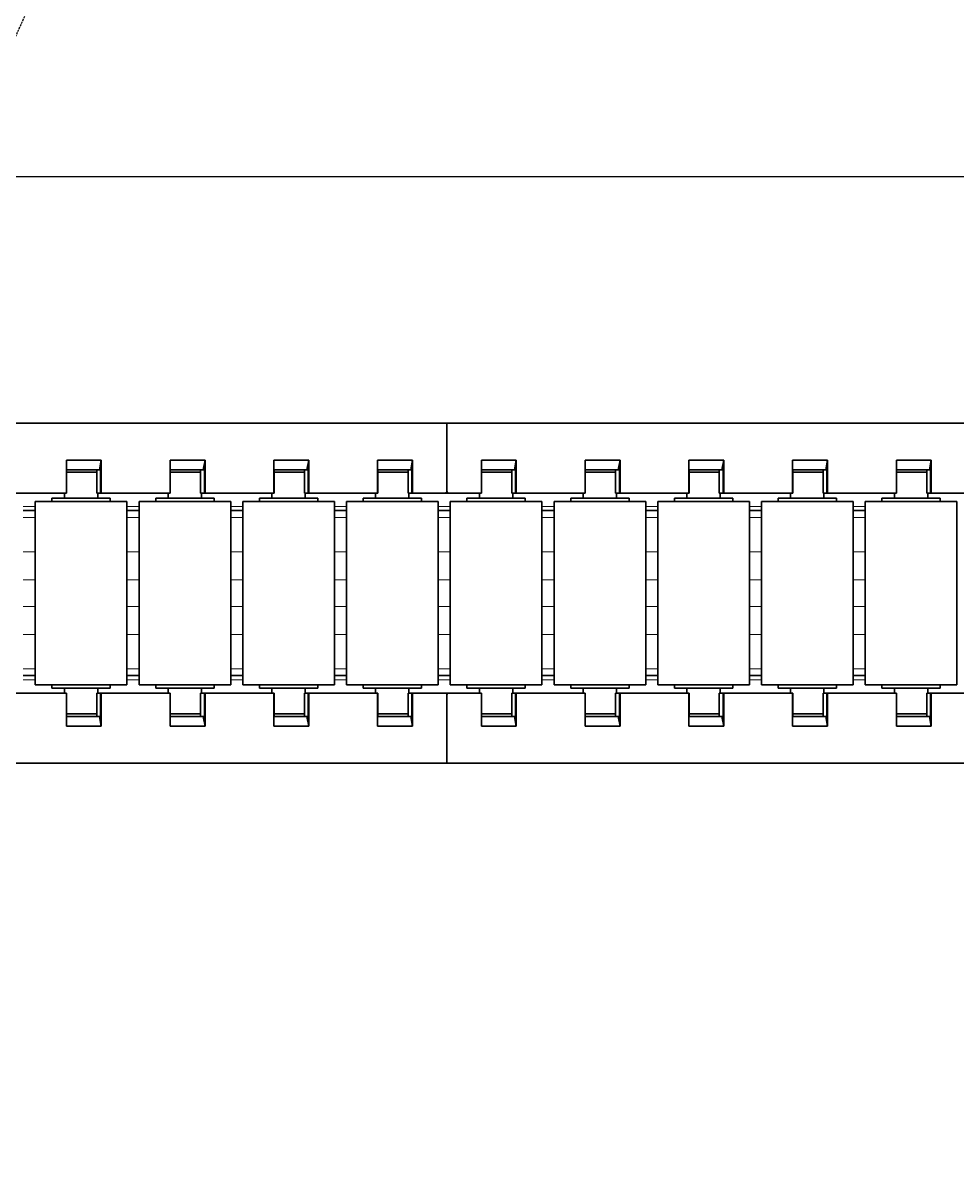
# Model space of a CAD drawing. Header units: inches. Extents: x 185496 to 352137, y 107182 to 179410.
# Drawn here: x 237556.6 to 237668.7, y 165784.1 to 165922.9 of the extents above; entities that cross this region are included whole.
import ezdxf

# ---------------------------------------------------------------- set-up
doc = ezdxf.new("R2010")
doc.units = ezdxf.units.IN
doc.header["$MEASUREMENT"] = 0
doc.linetypes.add('DASH', pattern=[0.35, 0.25, -0.1])

# ---------------------------------------------------------------- blocks, each defined once
blk = doc.blocks.new('liaojia')
at = {"color": 7, "lineweight": 35, "ltscale": 0.249049}
for p, q in [((799665.87, -280143.56), (799665.87, -280243.18)), ((799706.67, -280243.18), (799706.67, -280143.56)), ((799665.87, -280243.18), (799665.87, -280342.8)), ((799706.67, -280342.8), (799706.67, -280243.18))]:
    blk.add_line(p, q, dxfattribs=at)
at = {"color": 7, "lineweight": 35, "ltscale": 0.020671}
for p, q in [((799674.27, -280176.79), (799674.27, -280185.05)), ((799698.27, -280185.05), (799698.27, -280176.79)), ((799674.27, -280189.24), (799674.27, -280197.51)), ((799698.27, -280197.51), (799698.27, -280189.24)), ((799674.27, -280201.69), (799674.27, -280209.96)), ((799698.27, -280209.96), (799698.27, -280201.69)), ((799674.27, -280214.14), (799674.27, -280222.41)), ((799698.27, -280222.41), (799698.27, -280214.14)), ((799674.27, -280226.59), (799674.27, -280234.86)), ((799698.27, -280234.86), (799698.27, -280226.59)), ((799674.27, -280251.5), (799674.27, -280259.77)), ((799698.27, -280259.77), (799698.27, -280251.5)), ((799674.27, -280263.95), (799674.27, -280272.22)), ((799698.27, -280272.22), (799698.27, -280263.95)), ((799674.27, -280276.4), (799674.27, -280284.67)), ((799698.27, -280284.67), (799698.27, -280276.4)), ((799674.27, -280288.86), (799674.27, -280297.13)), ((799698.27, -280297.13), (799698.27, -280288.86))]:
    blk.add_line(p, q, dxfattribs=at)
at = {"color": 7, "lineweight": 35, "ltscale": 0.012551}
for p, q in [((799675.27, -280187), (799675.27, -280181.98)), ((799697.27, -280181.98), (799697.27, -280187)), ((799675.27, -280211.9), (799675.27, -280206.88)), ((799697.27, -280206.88), (799697.27, -280211.9)), ((799675.27, -280224.35), (799675.27, -280219.33)), ((799697.27, -280219.33), (799697.27, -280224.35)), ((799675.27, -280286.62), (799675.27, -280281.6)), ((799697.27, -280281.6), (799697.27, -280286.62))]:
    blk.add_line(p, q, dxfattribs=at)
at = {"color": 7, "lineweight": 35, "ltscale": 0.055}
for p, q in [((799675.27, -280181.98), (799697.27, -280181.98)), ((799675.27, -280192.98), (799697.27, -280192.98)), ((799675.27, -280194.43), (799697.27, -280194.43)), ((799675.27, -280205.43), (799697.27, -280205.43)), ((799675.27, -280206.88), (799697.27, -280206.88)), ((799675.27, -280217.88), (799697.27, -280217.88)), ((799675.27, -280219.33), (799697.27, -280219.33)), ((799675.27, -280230.33), (799697.27, -280230.33)), ((799675.27, -280231.79), (799697.27, -280231.79)), ((799675.27, -280242.79), (799697.27, -280242.79)), ((799675.27, -280244.24), (799697.27, -280244.24)), ((799675.27, -280255.24), (799697.27, -280255.24)), ((799675.27, -280256.69), (799697.27, -280256.69)), ((799675.27, -280267.69), (799697.27, -280267.69)), ((799675.27, -280269.14), (799697.27, -280269.14)), ((799675.27, -280280.14), (799697.27, -280280.14)), ((799675.27, -280281.6), (799697.27, -280281.6)), ((799675.27, -280292.6), (799697.27, -280292.6))]:
    blk.add_line(p, q, dxfattribs=at)
at = {"color": 7, "lineweight": 35, "ltscale": 0.007987}
for p, q in [((799674.87, -280187.17), (799674.87, -280183.98)), ((799697.67, -280187.17), (799697.67, -280183.98)), ((799674.87, -280199.62), (799674.87, -280196.43)), ((799697.67, -280199.62), (799697.67, -280196.43)), ((799674.87, -280212.08), (799674.87, -280208.88)), ((799697.67, -280212.08), (799697.67, -280208.88)), ((799674.87, -280224.53), (799674.87, -280221.33)), ((799697.67, -280224.53), (799697.67, -280221.33)), ((799674.87, -280249.43), (799674.87, -280246.24)), ((799697.67, -280249.43), (799697.67, -280246.24)), ((799674.87, -280261.89), (799674.87, -280258.69)), ((799697.67, -280261.89), (799697.67, -280258.69)), ((799674.87, -280274.34), (799674.87, -280271.14)), ((799697.67, -280274.34), (799697.67, -280271.14)), ((799674.87, -280286.79), (799674.87, -280283.6)), ((799697.67, -280286.79), (799697.67, -280283.6))]:
    blk.add_line(p, q, dxfattribs=at)
at = {"color": 7, "lineweight": 35, "ltscale": 0.000999832}
for p, q in [((799674.87, -280183.98), (799675.27, -280183.98)), ((799674.87, -280190.98), (799675.27, -280190.98)), ((799674.87, -280196.43), (799675.27, -280196.43)), ((799674.87, -280203.43), (799675.27, -280203.43)), ((799674.87, -280208.88), (799675.27, -280208.88)), ((799674.87, -280215.88), (799675.27, -280215.88)), ((799674.87, -280221.33), (799675.27, -280221.33)), ((799674.87, -280228.33), (799675.27, -280228.33)), ((799674.87, -280233.79), (799675.27, -280233.79)), ((799674.87, -280240.79), (799675.27, -280240.79)), ((799674.87, -280246.24), (799675.27, -280246.24)), ((799674.87, -280253.24), (799675.27, -280253.24)), ((799674.87, -280258.69), (799675.27, -280258.69)), ((799674.87, -280265.69), (799675.27, -280265.69)), ((799674.87, -280271.14), (799675.27, -280271.14)), ((799674.87, -280278.14), (799675.27, -280278.14)), ((799674.87, -280283.6), (799675.27, -280283.6)), ((799674.87, -280290.6), (799675.27, -280290.6))]:
    blk.add_line(p, q, dxfattribs=at)
at = {"color": 7, "lineweight": 35, "ltscale": 0.001}
for p, q in [((799697.27, -280183.98), (799697.67, -280183.98)), ((799697.27, -280190.98), (799697.67, -280190.98)), ((799697.27, -280196.43), (799697.67, -280196.43)), ((799697.27, -280203.43), (799697.67, -280203.43)), ((799697.27, -280208.88), (799697.67, -280208.88)), ((799697.27, -280215.88), (799697.67, -280215.88)), ((799697.27, -280221.33), (799697.67, -280221.33)), ((799697.27, -280228.33), (799697.67, -280228.33)), ((799697.27, -280233.79), (799697.67, -280233.79)), ((799697.27, -280240.79), (799697.67, -280240.79)), ((799697.27, -280246.24), (799697.67, -280246.24)), ((799697.27, -280253.24), (799697.67, -280253.24)), ((799697.27, -280258.69), (799697.67, -280258.69)), ((799697.27, -280265.69), (799697.67, -280265.69)), ((799697.27, -280271.14), (799697.67, -280271.14)), ((799697.27, -280278.14), (799697.67, -280278.14)), ((799697.27, -280283.6), (799697.67, -280283.6)), ((799697.27, -280290.6), (799697.67, -280290.6))]:
    blk.add_line(p, q, dxfattribs=at)
at = {"color": 7, "lineweight": 35, "ltscale": 0.002965}
for p, q in [((799670.31, -280185.05), (799671.47, -280185.27)), ((799701.07, -280185.27), (799702.24, -280185.05)), ((799670.31, -280197.51), (799671.47, -280197.72)), ((799701.07, -280197.72), (799702.24, -280197.51)), ((799670.31, -280209.96), (799671.47, -280210.18)), ((799701.07, -280210.18), (799702.24, -280209.96)), ((799670.31, -280222.41), (799671.47, -280222.63)), ((799701.07, -280222.63), (799702.24, -280222.41)), ((799670.31, -280234.86), (799671.47, -280235.08)), ((799701.07, -280235.08), (799702.24, -280234.86)), ((799670.31, -280247.32), (799671.47, -280247.53)), ((799701.07, -280247.53), (799702.24, -280247.32)), ((799670.31, -280259.77), (799671.47, -280259.99)), ((799701.07, -280259.99), (799702.24, -280259.77)), ((799670.31, -280272.22), (799671.47, -280272.44)), ((799701.07, -280272.44), (799702.24, -280272.22)), ((799670.31, -280284.67), (799671.47, -280284.89)), ((799701.07, -280284.89), (799702.24, -280284.67))]:
    blk.add_line(p, q, dxfattribs=at)
at = {"color": 7, "lineweight": 35, "ltscale": 0.009914}
for p, q in [((799670.31, -280185.05), (799674.27, -280185.05)), ((799698.27, -280185.05), (799702.24, -280185.05)), ((799674.27, -280189.24), (799670.31, -280189.24)), ((799702.24, -280189.24), (799698.27, -280189.24)), ((799670.31, -280197.51), (799674.27, -280197.51)), ((799698.27, -280197.51), (799702.24, -280197.51)), ((799674.27, -280201.69), (799670.31, -280201.69)), ((799702.24, -280201.69), (799698.27, -280201.69)), ((799670.31, -280209.96), (799674.27, -280209.96)), ((799698.27, -280209.96), (799702.24, -280209.96)), ((799674.27, -280214.14), (799670.31, -280214.14)), ((799702.24, -280214.14), (799698.27, -280214.14)), ((799670.31, -280222.41), (799674.27, -280222.41)), ((799698.27, -280222.41), (799702.24, -280222.41)), ((799674.27, -280226.59), (799670.31, -280226.59)), ((799702.24, -280226.59), (799698.27, -280226.59)), ((799670.31, -280234.86), (799674.27, -280234.86)), ((799698.27, -280234.86), (799702.24, -280234.86)), ((799674.27, -280239.05), (799670.31, -280239.05)), ((799702.24, -280239.05), (799698.27, -280239.05)), ((799670.31, -280247.32), (799674.27, -280247.32)), ((799698.27, -280247.32), (799702.24, -280247.32)), ((799674.27, -280251.5), (799670.31, -280251.5)), ((799702.24, -280251.5), (799698.27, -280251.5)), ((799670.31, -280259.77), (799674.27, -280259.77)), ((799698.27, -280259.77), (799702.24, -280259.77)), ((799674.27, -280263.95), (799670.31, -280263.95)), ((799702.24, -280263.95), (799698.27, -280263.95)), ((799670.31, -280272.22), (799674.27, -280272.22)), ((799698.27, -280272.22), (799702.24, -280272.22)), ((799674.27, -280276.4), (799670.31, -280276.4)), ((799702.24, -280276.4), (799698.27, -280276.4)), ((799670.31, -280284.67), (799674.27, -280284.67)), ((799698.27, -280284.67), (799702.24, -280284.67)), ((799674.27, -280288.86), (799670.31, -280288.86)), ((799702.24, -280288.86), (799698.27, -280288.86))]:
    blk.add_line(p, q, dxfattribs=at)
at = {"color": 7, "lineweight": 35, "ltscale": 0.01046}
for p, q in [((799670.31, -280189.24), (799670.31, -280185.05)), ((799702.24, -280185.05), (799702.24, -280189.24)), ((799670.31, -280201.69), (799670.31, -280197.51)), ((799702.24, -280197.51), (799702.24, -280201.69)), ((799670.31, -280214.14), (799670.31, -280209.96)), ((799702.24, -280209.96), (799702.24, -280214.14)), ((799670.31, -280226.59), (799670.31, -280222.41)), ((799702.24, -280222.41), (799702.24, -280226.59)), ((799670.31, -280239.05), (799670.31, -280234.86)), ((799702.24, -280234.86), (799702.24, -280239.05)), ((799670.31, -280251.5), (799670.31, -280247.32)), ((799702.24, -280247.32), (799702.24, -280251.5)), ((799670.31, -280263.95), (799670.31, -280259.77)), ((799702.24, -280259.77), (799702.24, -280263.95)), ((799670.31, -280276.4), (799670.31, -280272.22)), ((799702.24, -280272.22), (799702.24, -280276.4)), ((799670.31, -280288.86), (799670.31, -280284.67)), ((799702.24, -280284.67), (799702.24, -280288.86))]:
    blk.add_line(p, q, dxfattribs=at)
at = {"color": 7, "lineweight": 35, "ltscale": 0.007}
for p, q in [((799671.47, -280185.13), (799674.27, -280185.13)), ((799671.47, -280185.58), (799674.27, -280185.58)), ((799698.27, -280185.13), (799701.07, -280185.13)), ((799701.07, -280185.58), (799698.27, -280185.58)), ((799671.47, -280189.22), (799674.27, -280189.22)), ((799701.07, -280189.22), (799698.27, -280189.22)), ((799671.47, -280197.58), (799674.27, -280197.58)), ((799671.47, -280198.04), (799674.27, -280198.04)), ((799698.27, -280197.58), (799701.07, -280197.58)), ((799701.07, -280198.04), (799698.27, -280198.04)), ((799671.47, -280201.67), (799674.27, -280201.67)), ((799701.07, -280201.67), (799698.27, -280201.67)), ((799671.47, -280210.03), (799674.27, -280210.03)), ((799671.47, -280210.49), (799674.27, -280210.49)), ((799698.27, -280210.03), (799701.07, -280210.03)), ((799701.07, -280210.49), (799698.27, -280210.49)), ((799671.47, -280214.13), (799674.27, -280214.13)), ((799701.07, -280214.13), (799698.27, -280214.13)), ((799671.47, -280222.49), (799674.27, -280222.49)), ((799671.47, -280222.94), (799674.27, -280222.94)), ((799698.27, -280222.49), (799701.07, -280222.49)), ((799701.07, -280222.94), (799698.27, -280222.94)), ((799671.47, -280226.58), (799674.27, -280226.58)), ((799701.07, -280226.58), (799698.27, -280226.58)), ((799671.47, -280234.94), (799674.27, -280234.94)), ((799671.47, -280235.39), (799674.27, -280235.39)), ((799698.27, -280234.94), (799701.07, -280234.94)), ((799701.07, -280235.39), (799698.27, -280235.39)), ((799671.47, -280239.03), (799674.27, -280239.03)), ((799698.27, -280239.03), (799701.07, -280239.03)), ((799671.47, -280247.39), (799674.27, -280247.39)), ((799674.27, -280247.85), (799671.47, -280247.85)), ((799698.27, -280247.39), (799701.07, -280247.39)), ((799701.07, -280247.85), (799698.27, -280247.85)), ((799671.47, -280251.48), (799674.27, -280251.48)), ((799701.07, -280251.48), (799698.27, -280251.48)), ((799671.47, -280259.84), (799674.27, -280259.84)), ((799671.47, -280260.3), (799674.27, -280260.3)), ((799698.27, -280259.84), (799701.07, -280259.84)), ((799701.07, -280260.3), (799698.27, -280260.3)), ((799671.47, -280263.94), (799674.27, -280263.94)), ((799701.07, -280263.94), (799698.27, -280263.94)), ((799671.47, -280272.3), (799674.27, -280272.3)), ((799671.47, -280272.75), (799674.27, -280272.75)), ((799698.27, -280272.3), (799701.07, -280272.3)), ((799701.07, -280272.75), (799698.27, -280272.75)), ((799671.47, -280276.39), (799674.27, -280276.39)), ((799701.07, -280276.39), (799698.27, -280276.39)), ((799671.47, -280284.75), (799674.27, -280284.75)), ((799698.27, -280284.75), (799701.07, -280284.75)), ((799671.47, -280285.2), (799674.27, -280285.2)), ((799701.07, -280285.2), (799698.27, -280285.2)), ((799671.47, -280288.84), (799674.27, -280288.84)), ((799701.07, -280288.84), (799698.27, -280288.84))]:
    blk.add_line(p, q, dxfattribs=at)
at = {"color": 7, "lineweight": 35, "ltscale": 0.000893784}
for p, q in [((799671.47, -280185.49), (799671.47, -280185.13)), ((799701.07, -280185.13), (799701.07, -280185.49)), ((799671.47, -280197.94), (799671.47, -280197.58)), ((799701.07, -280197.58), (799701.07, -280197.94)), ((799671.47, -280260.2), (799671.47, -280259.84)), ((799701.07, -280259.84), (799701.07, -280260.2)), ((799671.47, -280272.65), (799671.47, -280272.3)), ((799701.07, -280272.3), (799701.07, -280272.65))]:
    blk.add_line(p, q, dxfattribs=at)
at = {"color": 7, "lineweight": 35, "ltscale": 0.000356865}
for p, q in [((799671.47, -280185.27), (799671.47, -280185.13)), ((799671.47, -280197.72), (799671.47, -280197.58)), ((799671.47, -280210.18), (799671.47, -280210.03)), ((799671.47, -280235.08), (799671.47, -280234.94)), ((799671.47, -280247.53), (799671.47, -280247.39)), ((799671.47, -280259.99), (799671.47, -280259.84)), ((799671.47, -280272.44), (799671.47, -280272.3)), ((799671.47, -280284.89), (799671.47, -280284.75))]:
    blk.add_line(p, q, dxfattribs=at)
at = {"color": 7, "lineweight": 35, "ltscale": 0.000536919}
for p, q in [((799671.47, -280185.27), (799671.47, -280185.49)), ((799671.47, -280197.72), (799671.47, -280197.94)), ((799671.47, -280222.63), (799671.47, -280222.84)), ((799671.47, -280259.99), (799671.47, -280260.2)), ((799671.47, -280272.44), (799671.47, -280272.65))]:
    blk.add_line(p, q, dxfattribs=at)
at = {"color": 7, "lineweight": 35, "ltscale": 0.009386}
for p, q in [((799671.47, -280185.49), (799671.47, -280189.24)), ((799701.07, -280189.24), (799701.07, -280185.49)), ((799671.47, -280197.94), (799671.47, -280201.69)), ((799701.07, -280201.69), (799701.07, -280197.94)), ((799671.47, -280210.39), (799671.47, -280214.15)), ((799701.07, -280214.15), (799701.07, -280210.39)), ((799671.47, -280222.84), (799671.47, -280226.6)), ((799701.07, -280226.6), (799701.07, -280222.84)), ((799671.47, -280235.3), (799671.47, -280239.05)), ((799701.07, -280239.05), (799701.07, -280235.3)), ((799671.47, -280247.75), (799671.47, -280251.5)), ((799701.07, -280251.5), (799701.07, -280247.75)), ((799671.47, -280260.2), (799671.47, -280263.96)), ((799701.07, -280263.96), (799701.07, -280260.2)), ((799671.47, -280272.65), (799671.47, -280276.41)), ((799701.07, -280276.41), (799701.07, -280272.65)), ((799671.47, -280285.11), (799671.47, -280288.86)), ((799701.07, -280288.86), (799701.07, -280285.11))]:
    blk.add_line(p, q, dxfattribs=at)
at = {"color": 7, "lineweight": 35, "ltscale": 0.005168}
for p, q in [((799671.77, -280187.65), (799671.77, -280185.58)), ((799671.77, -280200.1), (799671.77, -280198.04)), ((799671.77, -280212.56), (799671.77, -280210.49)), ((799671.77, -280225.01), (799671.77, -280222.94)), ((799671.77, -280237.46), (799671.77, -280235.39)), ((799671.77, -280249.91), (799671.77, -280247.85)), ((799671.77, -280262.37), (799671.77, -280260.3)), ((799671.77, -280274.82), (799671.77, -280272.75)), ((799671.77, -280287.27), (799671.77, -280285.2))]:
    blk.add_line(p, q, dxfattribs=at)
at = {"color": 7, "lineweight": 35, "ltscale": 0.004297}
for p, q in [((799671.77, -280187.3), (799671.77, -280185.58)), ((799700.77, -280185.58), (799700.77, -280187.3)), ((799671.77, -280199.75), (799671.77, -280198.04)), ((799700.77, -280198.04), (799700.77, -280199.75)), ((799671.77, -280212.21), (799671.77, -280210.49)), ((799700.77, -280210.49), (799700.77, -280212.21)), ((799671.77, -280224.66), (799671.77, -280222.94)), ((799700.77, -280222.94), (799700.77, -280224.66)), ((799671.77, -280237.11), (799671.77, -280235.39)), ((799700.77, -280235.39), (799700.77, -280237.11)), ((799671.77, -280249.56), (799671.77, -280247.85)), ((799700.77, -280247.85), (799700.77, -280249.56)), ((799671.77, -280262.02), (799671.77, -280260.3)), ((799700.77, -280260.3), (799700.77, -280262.02)), ((799671.77, -280274.47), (799671.77, -280272.75)), ((799700.77, -280272.75), (799700.77, -280274.47)), ((799671.77, -280286.92), (799671.77, -280285.2)), ((799700.77, -280285.2), (799700.77, -280286.92))]:
    blk.add_line(p, q, dxfattribs=at)
at = {"color": 7, "lineweight": 35, "ltscale": 0.000187874}
for p, q in [((799674.27, -280185.13), (799674.27, -280185.05)), ((799698.27, -280185.13), (799698.27, -280185.05)), ((799674.27, -280197.58), (799674.27, -280197.51)), ((799698.27, -280197.58), (799698.27, -280197.51)), ((799674.27, -280210.03), (799674.27, -280209.96)), ((799698.27, -280210.03), (799698.27, -280209.96)), ((799674.27, -280234.94), (799674.27, -280234.86)), ((799698.27, -280234.94), (799698.27, -280234.86)), ((799674.27, -280247.39), (799674.27, -280247.32)), ((799698.27, -280247.39), (799698.27, -280247.32)), ((799674.27, -280259.84), (799674.27, -280259.77)), ((799698.27, -280259.84), (799698.27, -280259.77)), ((799674.27, -280272.3), (799674.27, -280272.22)), ((799698.27, -280272.3), (799698.27, -280272.22)), ((799674.27, -280284.75), (799674.27, -280284.67)), ((799698.27, -280284.75), (799698.27, -280284.67))]:
    blk.add_line(p, q, dxfattribs=at)
at = {"color": 7, "lineweight": 35, "ltscale": 0.001138}
for p, q in [((799674.27, -280185.13), (799674.27, -280185.58)), ((799698.27, -280185.58), (799698.27, -280185.13)), ((799674.27, -280197.58), (799674.27, -280198.04)), ((799698.27, -280198.04), (799698.27, -280197.58)), ((799674.27, -280210.03), (799674.27, -280210.49)), ((799698.27, -280210.49), (799698.27, -280210.03)), ((799674.27, -280222.49), (799674.27, -280222.94)), ((799698.27, -280222.94), (799698.27, -280222.49)), ((799674.27, -280234.94), (799674.27, -280235.39)), ((799698.27, -280235.39), (799698.27, -280234.94)), ((799674.27, -280247.39), (799674.27, -280247.85)), ((799698.27, -280247.85), (799698.27, -280247.39)), ((799674.27, -280259.84), (799674.27, -280260.3)), ((799698.27, -280260.3), (799698.27, -280259.84)), ((799674.27, -280272.3), (799674.27, -280272.75)), ((799698.27, -280272.75), (799698.27, -280272.3)), ((799674.27, -280284.75), (799674.27, -280285.2)), ((799698.27, -280285.2), (799698.27, -280284.75))]:
    blk.add_line(p, q, dxfattribs=at)
at = {"color": 7, "lineweight": 35, "ltscale": 0.0015}
for p, q in [((799674.27, -280185.48), (799674.87, -280185.48)), ((799697.67, -280185.48), (799698.27, -280185.48)), ((799674.27, -280189.48), (799674.87, -280189.48)), ((799697.67, -280189.48), (799698.27, -280189.48)), ((799674.27, -280197.93), (799674.87, -280197.93)), ((799697.67, -280197.93), (799698.27, -280197.93)), ((799674.27, -280201.93), (799674.87, -280201.93)), ((799697.67, -280201.93), (799698.27, -280201.93)), ((799674.27, -280210.38), (799674.87, -280210.38)), ((799697.67, -280210.38), (799698.27, -280210.38)), ((799674.27, -280214.38), (799674.87, -280214.38)), ((799697.67, -280214.38), (799698.27, -280214.38)), ((799674.27, -280222.83), (799674.87, -280222.83)), ((799697.67, -280222.83), (799698.27, -280222.83)), ((799674.27, -280226.83), (799674.87, -280226.83)), ((799697.67, -280226.83), (799698.27, -280226.83)), ((799674.27, -280235.29), (799674.87, -280235.29)), ((799697.67, -280235.29), (799698.27, -280235.29)), ((799674.27, -280239.29), (799674.87, -280239.29)), ((799697.67, -280239.29), (799698.27, -280239.29)), ((799674.27, -280247.74), (799674.87, -280247.74)), ((799697.67, -280247.74), (799698.27, -280247.74)), ((799674.27, -280251.74), (799674.87, -280251.74)), ((799697.67, -280251.74), (799698.27, -280251.74)), ((799674.27, -280260.19), (799674.87, -280260.19)), ((799697.67, -280260.19), (799698.27, -280260.19)), ((799674.27, -280264.19), (799674.87, -280264.19)), ((799697.67, -280264.19), (799698.27, -280264.19)), ((799674.27, -280272.64), (799674.87, -280272.64)), ((799697.67, -280272.64), (799698.27, -280272.64)), ((799674.27, -280276.64), (799674.87, -280276.64)), ((799697.67, -280276.64), (799698.27, -280276.64)), ((799674.27, -280285.1), (799674.87, -280285.1)), ((799697.67, -280285.1), (799698.27, -280285.1)), ((799674.27, -280289.1), (799674.87, -280289.1)), ((799697.67, -280289.1), (799698.27, -280289.1))]:
    blk.add_line(p, q, dxfattribs=at)
at = {"color": 7, "lineweight": 35, "ltscale": 0.000243759}
for p, q in [((799701.07, -280185.58), (799701.07, -280185.49)), ((799701.07, -280198.04), (799701.07, -280197.94)), ((799701.07, -280247.85), (799701.07, -280247.75)), ((799701.07, -280260.3), (799701.07, -280260.2)), ((799701.07, -280272.75), (799701.07, -280272.65)), ((799701.07, -280285.2), (799701.07, -280285.11))]:
    blk.add_line(p, q, dxfattribs=at)
at = {"color": 7, "lineweight": 13, "ltscale": 0.009093}
for p, q in [((799701.07, -280189.22), (799701.07, -280185.58)), ((799701.07, -280201.67), (799701.07, -280198.04)), ((799701.07, -280214.13), (799701.07, -280210.49)), ((799701.07, -280226.58), (799701.07, -280222.94)), ((799701.07, -280239.03), (799701.07, -280235.39)), ((799701.07, -280251.48), (799701.07, -280247.85)), ((799701.07, -280263.94), (799701.07, -280260.3)), ((799701.07, -280276.39), (799701.07, -280272.75)), ((799701.07, -280288.84), (799701.07, -280285.2))]:
    blk.add_line(p, q, dxfattribs=at)
at = {"color": 7, "lineweight": 35, "ltscale": 0.004796}
for p, q in [((799671.77, -280189.22), (799671.77, -280187.3)), ((799700.77, -280187.3), (799700.77, -280189.22)), ((799671.77, -280201.67), (799671.77, -280199.75)), ((799700.77, -280199.75), (799700.77, -280201.67)), ((799671.77, -280214.13), (799671.77, -280212.21)), ((799700.77, -280212.21), (799700.77, -280214.13)), ((799671.77, -280226.58), (799671.77, -280224.66)), ((799700.77, -280224.66), (799700.77, -280226.58)), ((799671.77, -280251.48), (799671.77, -280249.56)), ((799700.77, -280249.56), (799700.77, -280251.48)), ((799671.77, -280263.94), (799671.77, -280262.02)), ((799700.77, -280262.02), (799700.77, -280263.94)), ((799671.77, -280276.39), (799671.77, -280274.47)), ((799700.77, -280274.47), (799700.77, -280276.39)), ((799671.77, -280288.84), (799671.77, -280286.92)), ((799700.77, -280286.92), (799700.77, -280288.84))]:
    blk.add_line(p, q, dxfattribs=at)
at = {"color": 7, "lineweight": 35, "ltscale": 0.009513}
for p, q in [((799674.87, -280187.17), (799674.87, -280190.98)), ((799697.67, -280190.98), (799697.67, -280187.17)), ((799674.87, -280199.62), (799674.87, -280203.43)), ((799697.67, -280203.43), (799697.67, -280199.62)), ((799674.87, -280212.08), (799674.87, -280215.88)), ((799697.67, -280215.88), (799697.67, -280212.08)), ((799674.87, -280224.53), (799674.87, -280228.33)), ((799697.67, -280228.33), (799697.67, -280224.53)), ((799674.87, -280249.43), (799674.87, -280253.24)), ((799697.67, -280253.24), (799697.67, -280249.43)), ((799674.87, -280261.89), (799674.87, -280265.69)), ((799697.67, -280265.69), (799697.67, -280261.89)), ((799674.87, -280274.34), (799674.87, -280278.14)), ((799697.67, -280278.14), (799697.67, -280274.34)), ((799674.87, -280286.79), (799674.87, -280290.6)), ((799697.67, -280290.6), (799697.67, -280286.79))]:
    blk.add_line(p, q, dxfattribs=at)
at = {"color": 7, "lineweight": 35, "ltscale": 0.014948}
for p, q in [((799675.27, -280192.98), (799675.27, -280187)), ((799697.27, -280187), (799697.27, -280192.98)), ((799675.27, -280205.43), (799675.27, -280199.45)), ((799697.27, -280199.45), (799697.27, -280205.43)), ((799675.27, -280217.88), (799675.27, -280211.9)), ((799697.27, -280211.9), (799697.27, -280217.88)), ((799675.27, -280230.33), (799675.27, -280224.35)), ((799697.27, -280224.35), (799697.27, -280230.33)), ((799675.27, -280242.79), (799675.27, -280236.81)), ((799697.27, -280236.81), (799697.27, -280242.79)), ((799675.27, -280255.24), (799675.27, -280249.26)), ((799697.27, -280249.26), (799697.27, -280255.24)), ((799675.27, -280267.69), (799675.27, -280261.71)), ((799697.27, -280261.71), (799697.27, -280267.69)), ((799675.27, -280280.14), (799675.27, -280274.16)), ((799697.27, -280274.16), (799697.27, -280280.14)), ((799675.27, -280292.6), (799675.27, -280286.62)), ((799697.27, -280286.62), (799697.27, -280292.6))]:
    blk.add_line(p, q, dxfattribs=at)
at = {"color": 7, "lineweight": 35, "ltscale": 0.003925}
for p, q in [((799671.77, -280189.22), (799671.77, -280187.65)), ((799671.77, -280201.67), (799671.77, -280200.1)), ((799671.77, -280214.13), (799671.77, -280212.56)), ((799671.77, -280226.58), (799671.77, -280225.01)), ((799671.77, -280239.03), (799671.77, -280237.46)), ((799671.77, -280251.48), (799671.77, -280249.91)), ((799671.77, -280263.94), (799671.77, -280262.37)), ((799671.77, -280276.39), (799671.77, -280274.82)), ((799671.77, -280288.84), (799671.77, -280287.27))]:
    blk.add_line(p, q, dxfattribs=at)
at = {"color": 7, "lineweight": 35, "ltscale": 4.15802e-05}
for p, q in [((799674.27, -280189.22), (799674.27, -280189.24)), ((799698.27, -280189.24), (799698.27, -280189.22)), ((799701.07, -280189.22), (799701.07, -280189.24)), ((799674.27, -280201.67), (799674.27, -280201.69)), ((799698.27, -280201.69), (799698.27, -280201.67)), ((799701.07, -280201.67), (799701.07, -280201.69)), ((799674.27, -280263.94), (799674.27, -280263.95)), ((799698.27, -280263.95), (799698.27, -280263.94)), ((799701.07, -280263.94), (799701.07, -280263.95)), ((799674.27, -280276.39), (799674.27, -280276.4)), ((799698.27, -280276.4), (799698.27, -280276.39)), ((799701.07, -280276.39), (799701.07, -280276.4))]:
    blk.add_line(p, q, dxfattribs=at)
at = {"color": 7, "lineweight": 13, "ltscale": 0.003631}
for p, q in [((799675.87, -280194.43), (799675.87, -280192.98)), ((799677.19, -280194.43), (799677.19, -280192.98)), ((799681.31, -280194.43), (799681.31, -280192.98)), ((799684.67, -280194.43), (799684.67, -280192.98)), ((799687.88, -280194.43), (799687.88, -280192.98)), ((799691.24, -280194.43), (799691.24, -280192.98)), ((799695.36, -280194.43), (799695.36, -280192.98)), ((799696.67, -280194.43), (799696.67, -280192.98)), ((799675.87, -280206.88), (799675.87, -280205.43)), ((799677.19, -280206.88), (799677.19, -280205.43)), ((799681.31, -280206.88), (799681.31, -280205.43)), ((799684.67, -280206.88), (799684.67, -280205.43)), ((799687.88, -280206.88), (799687.88, -280205.43)), ((799691.24, -280206.88), (799691.24, -280205.43)), ((799695.36, -280206.88), (799695.36, -280205.43)), ((799696.67, -280206.88), (799696.67, -280205.43)), ((799675.87, -280219.33), (799675.87, -280217.88)), ((799677.19, -280219.33), (799677.19, -280217.88)), ((799681.31, -280219.33), (799681.31, -280217.88)), ((799684.67, -280219.33), (799684.67, -280217.88)), ((799687.88, -280219.33), (799687.88, -280217.88)), ((799691.24, -280219.33), (799691.24, -280217.88)), ((799695.36, -280219.33), (799695.36, -280217.88)), ((799696.67, -280219.33), (799696.67, -280217.88)), ((799675.87, -280231.79), (799675.87, -280230.33)), ((799677.19, -280231.79), (799677.19, -280230.33)), ((799681.31, -280231.79), (799681.31, -280230.33)), ((799684.67, -280231.79), (799684.67, -280230.33)), ((799687.88, -280231.79), (799687.88, -280230.33)), ((799691.24, -280231.79), (799691.24, -280230.33)), ((799695.36, -280231.79), (799695.36, -280230.33)), ((799696.67, -280231.79), (799696.67, -280230.33)), ((799675.87, -280244.24), (799675.87, -280242.79)), ((799677.19, -280244.24), (799677.19, -280242.79)), ((799681.31, -280244.24), (799681.31, -280242.79)), ((799684.67, -280244.24), (799684.67, -280242.79)), ((799687.88, -280244.24), (799687.88, -280242.79)), ((799691.24, -280244.24), (799691.24, -280242.79)), ((799695.36, -280244.24), (799695.36, -280242.79)), ((799696.67, -280244.24), (799696.67, -280242.79)), ((799675.87, -280256.69), (799675.87, -280255.24)), ((799677.19, -280256.69), (799677.19, -280255.24)), ((799681.31, -280256.69), (799681.31, -280255.24)), ((799684.67, -280256.69), (799684.67, -280255.24)), ((799687.88, -280256.69), (799687.88, -280255.24)), ((799691.24, -280256.69), (799691.24, -280255.24)), ((799695.36, -280256.69), (799695.36, -280255.24)), ((799696.67, -280256.69), (799696.67, -280255.24)), ((799675.87, -280269.14), (799675.87, -280267.69)), ((799677.19, -280269.14), (799677.19, -280267.69)), ((799681.31, -280269.14), (799681.31, -280267.69)), ((799684.67, -280269.14), (799684.67, -280267.69)), ((799687.88, -280269.14), (799687.88, -280267.69)), ((799691.24, -280269.14), (799691.24, -280267.69)), ((799695.36, -280269.14), (799695.36, -280267.69)), ((799696.67, -280269.14), (799696.67, -280267.69)), ((799675.87, -280281.6), (799675.87, -280280.14)), ((799677.19, -280281.6), (799677.19, -280280.14)), ((799681.31, -280281.6), (799681.31, -280280.14)), ((799684.67, -280281.6), (799684.67, -280280.14)), ((799687.88, -280281.6), (799687.88, -280280.14)), ((799691.24, -280281.6), (799691.24, -280280.14)), ((799695.36, -280281.6), (799695.36, -280280.14)), ((799696.67, -280281.6), (799696.67, -280280.14)), ((799675.87, -280294.05), (799675.87, -280292.6)), ((799677.19, -280294.05), (799677.19, -280292.6)), ((799681.31, -280294.05), (799681.31, -280292.6)), ((799684.67, -280294.05), (799684.67, -280292.6)), ((799687.88, -280294.05), (799687.88, -280292.6)), ((799691.24, -280294.05), (799691.24, -280292.6)), ((799695.36, -280294.05), (799695.36, -280292.6)), ((799696.67, -280294.05), (799696.67, -280292.6))]:
    blk.add_line(p, q, dxfattribs=at)
at = {"color": 7, "lineweight": 35, "ltscale": 0.003631}
for p, q in [((799676.37, -280194.43), (799676.37, -280192.98)), ((799696.17, -280194.43), (799696.17, -280192.98)), ((799676.37, -280206.88), (799676.37, -280205.43)), ((799696.17, -280206.88), (799696.17, -280205.43)), ((799676.37, -280219.33), (799676.37, -280217.88)), ((799696.17, -280219.33), (799696.17, -280217.88)), ((799676.37, -280231.79), (799676.37, -280230.33)), ((799696.17, -280231.79), (799696.17, -280230.33)), ((799676.37, -280244.24), (799676.37, -280242.79)), ((799696.17, -280244.24), (799696.17, -280242.79)), ((799676.37, -280256.69), (799676.37, -280255.24)), ((799696.17, -280256.69), (799696.17, -280255.24)), ((799676.37, -280269.14), (799676.37, -280267.69)), ((799696.17, -280269.14), (799696.17, -280267.69)), ((799676.37, -280281.6), (799676.37, -280280.14)), ((799696.17, -280281.6), (799696.17, -280280.14)), ((799676.37, -280294.05), (799676.37, -280292.6)), ((799696.17, -280294.05), (799696.17, -280292.6))]:
    blk.add_line(p, q, dxfattribs=at)
at = {"color": 7, "lineweight": 35, "ltscale": 0.012552}
for p, q in [((799675.27, -280199.45), (799675.27, -280194.43)), ((799697.27, -280194.43), (799697.27, -280199.45)), ((799675.27, -280236.81), (799675.27, -280231.79)), ((799697.27, -280231.79), (799697.27, -280236.81)), ((799675.27, -280249.26), (799675.27, -280244.24)), ((799697.27, -280244.24), (799697.27, -280249.26)), ((799675.27, -280261.71), (799675.27, -280256.69)), ((799697.27, -280256.69), (799697.27, -280261.71)), ((799675.27, -280274.16), (799675.27, -280269.14)), ((799697.27, -280269.14), (799697.27, -280274.16))]:
    blk.add_line(p, q, dxfattribs=at)
at = {"color": 7, "lineweight": 35, "ltscale": 0.000893974}
for p, q in [((799671.47, -280210.39), (799671.47, -280210.03)), ((799701.07, -280210.03), (799701.07, -280210.39)), ((799671.47, -280222.84), (799671.47, -280222.49)), ((799701.07, -280222.49), (799701.07, -280222.84)), ((799671.47, -280235.3), (799671.47, -280234.94)), ((799701.07, -280234.94), (799701.07, -280235.3)), ((799671.47, -280247.75), (799671.47, -280247.39)), ((799701.07, -280247.39), (799701.07, -280247.75)), ((799671.47, -280285.11), (799671.47, -280284.75)), ((799701.07, -280284.75), (799701.07, -280285.11))]:
    blk.add_line(p, q, dxfattribs=at)
at = {"color": 7, "lineweight": 35, "ltscale": 0.000537109}
for p, q in [((799671.47, -280210.18), (799671.47, -280210.39)), ((799671.47, -280235.08), (799671.47, -280235.3)), ((799671.47, -280247.75), (799671.47, -280247.53)), ((799671.47, -280284.89), (799671.47, -280285.11))]:
    blk.add_line(p, q, dxfattribs=at)
at = {"color": 7, "lineweight": 35, "ltscale": 0.000243568}
for p, q in [((799701.07, -280210.49), (799701.07, -280210.39)), ((799701.07, -280222.94), (799701.07, -280222.84)), ((799701.07, -280235.39), (799701.07, -280235.3))]:
    blk.add_line(p, q, dxfattribs=at)
at = {"color": 7, "lineweight": 35, "ltscale": 4.13895e-05}
for p, q in [((799674.27, -280214.13), (799674.27, -280214.14)), ((799698.27, -280214.14), (799698.27, -280214.13)), ((799701.07, -280214.13), (799701.07, -280214.14)), ((799674.27, -280226.58), (799674.27, -280226.59)), ((799698.27, -280226.59), (799698.27, -280226.58)), ((799701.07, -280226.58), (799701.07, -280226.59)), ((799674.27, -280239.03), (799674.27, -280239.05)), ((799698.27, -280239.05), (799698.27, -280239.03)), ((799701.07, -280239.05), (799701.07, -280239.03)), ((799674.27, -280251.48), (799674.27, -280251.5)), ((799698.27, -280251.5), (799698.27, -280251.48)), ((799701.07, -280251.48), (799701.07, -280251.5)), ((799674.27, -280288.84), (799674.27, -280288.86)), ((799698.27, -280288.86), (799698.27, -280288.84)), ((799701.07, -280288.84), (799701.07, -280288.86))]:
    blk.add_line(p, q, dxfattribs=at)
at = {"color": 7, "lineweight": 35, "ltscale": 0.000357056}
blk.add_line((799671.47, -280222.63), (799671.47, -280222.49), dxfattribs=at)
at = {"color": 7, "lineweight": 35, "ltscale": 0.000187683}
for p, q in [((799674.27, -280222.49), (799674.27, -280222.41)), ((799698.27, -280222.49), (799698.27, -280222.41))]:
    blk.add_line(p, q, dxfattribs=at)
at = {"color": 7, "lineweight": 35, "ltscale": 0.007988}
for p, q in [((799674.87, -280236.98), (799674.87, -280233.79)), ((799697.67, -280236.98), (799697.67, -280233.79))]:
    blk.add_line(p, q, dxfattribs=at)
at = {"color": 7, "lineweight": 35, "ltscale": 0.004797}
for p, q in [((799671.77, -280239.03), (799671.77, -280237.11)), ((799700.77, -280237.11), (799700.77, -280239.03))]:
    blk.add_line(p, q, dxfattribs=at)
at = {"color": 7, "lineweight": 35, "ltscale": 0.009512}
for p, q in [((799674.87, -280236.98), (799674.87, -280240.79)), ((799697.67, -280240.79), (799697.67, -280236.98))]:
    blk.add_line(p, q, dxfattribs=at)
at = {"color": 7, "lineweight": 35, "ltscale": 0.009837}
for p, q in [((799674.27, -280239.05), (799674.27, -280242.98)), ((799698.27, -280242.98), (799698.27, -280239.05)), ((799674.27, -280243.38), (799674.27, -280247.32)), ((799698.27, -280247.32), (799698.27, -280243.38))]:
    blk.add_line(p, q, dxfattribs=at)
at = {"color": 7, "lineweight": 35, "ltscale": 0.000326538}
blk.add_line((799665.87, -280242.94), (799665.87, -280243.08), dxfattribs=at)
at = {"color": 7, "lineweight": 35, "ltscale": 0.000653648}
for p, q in [((799674.27, -280242.98), (799674.27, -280243.24)), ((799698.27, -280243.24), (799698.27, -280242.98))]:
    blk.add_line(p, q, dxfattribs=at)
at = {"color": 7, "lineweight": 35, "ltscale": 0.0205}
for p, q in [((799665.87, -280243.18), (799674.07, -280243.18)), ((799674.07, -280243.18), (799665.87, -280243.18)), ((799698.47, -280243.18), (799706.67, -280243.18)), ((799706.67, -280243.18), (799698.47, -280243.18))]:
    blk.add_line(p, q, dxfattribs=at)
at = {"color": 7, "lineweight": 35, "ltscale": 0.000653839}
blk.add_line((799665.87, -280243.18), (799665.87, -280243.44), dxfattribs=at)
at = {"color": 7, "lineweight": 35, "ltscale": 0.000336266}
blk.add_line((799674.27, -280243.24), (799674.27, -280243.38), dxfattribs=at)
at = {"color": 7, "lineweight": 35, "ltscale": 0.001377}
blk.add_line((799698.27, -280243.79), (799698.27, -280243.24), dxfattribs=at)
at = {"color": 7, "lineweight": 35, "ltscale": 0.000747299}
blk.add_line((799698.27, -280243.79), (799698.27, -280244.09), dxfattribs=at)
at = {"color": 7, "lineweight": 35, "ltscale": 0.00082798}
blk.add_line((799698.27, -280244.42), (799698.27, -280244.09), dxfattribs=at)
at = {"color": 7, "lineweight": 35}
for centre, start_param, end_param in [((799674.07, -280242.98), 4.712389, 6.283185), ((799698.47, -280242.98), 3.141593, 4.712389), ((799674.07, -280243.38), 6.283185, 7.853982), ((799674.07, -280243.24), 5.932216, 6.283185), ((799698.47, -280243.38), 1.570796, 3.141593), ((799698.47, -280243.24), 3.141593, 3.492593)]:
    blk.add_ellipse(centre, major_axis=(0.2, 0), ratio=0.996195, start_param=start_param, end_param=end_param, dxfattribs=at)

msp = doc.modelspace()

# ---------------------------------------------------------------- linework, layer by layer
at = {"color": 5, "ltscale": 100}
msp.add_line((237095.92, 165904.49, 276290.76), (243239.9, 165904.49), dxfattribs=at)
at = {"color": 5, "linetype": 'DASH'}
msp.add_circle((235825, 166706.46, 276290.76), 1900, dxfattribs=at)

# ---------------------------------------------------------------- block references
at = {"color": 30, "rotation": 270}
msp.add_blockref('liaojia', (517850.65, 965540.76, 276290.76), dxfattribs=at)

doc.saveas('drawing.dxf')
